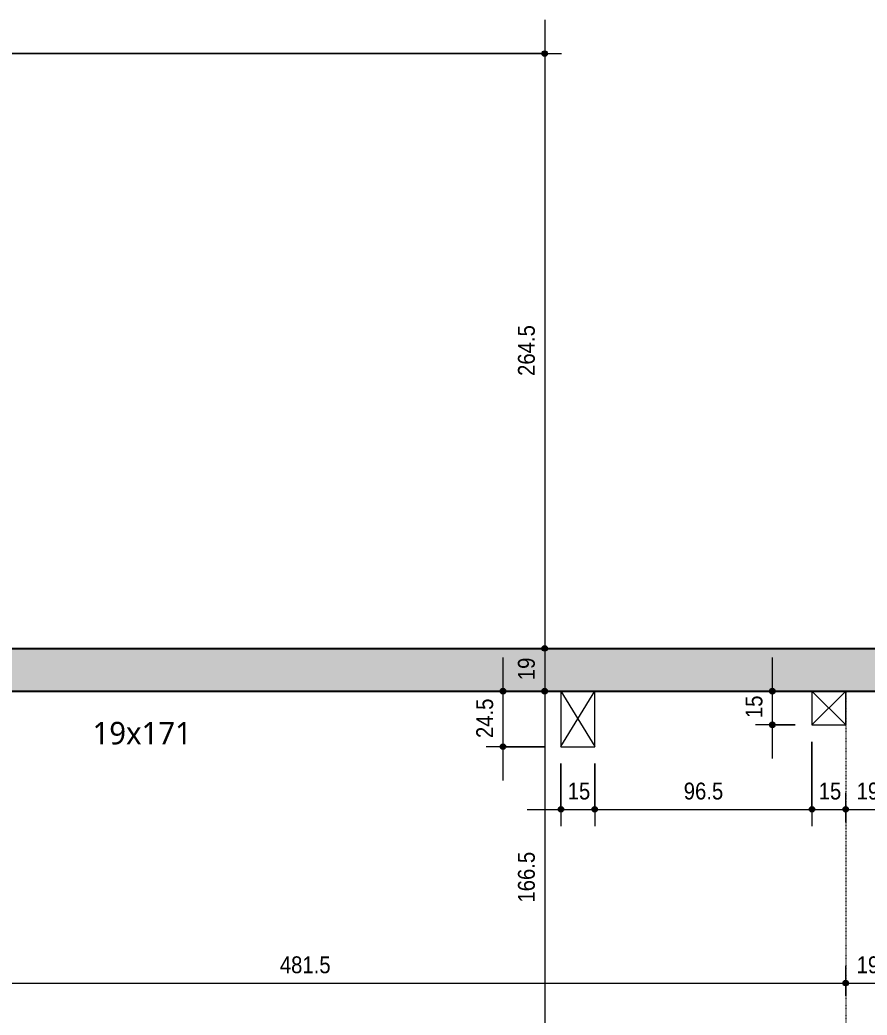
# Model space of a CAD drawing. Header units: centimetres. Extents: x -1139 to 26418, y -889 to 84390.
# Drawn here: x 3514.4 to 3891.1, y 246.1 to 688.8 of the extents above; entities that cross this region are included whole.
import ezdxf

# ---------------------------------------------------------------- set-up
doc = ezdxf.new("R2010")
doc.units = ezdxf.units.CM
doc.linetypes.add('Aligning Line', pattern=[0.635, 0.3175, -0.3175])
for name, color, linetype, lineweight in [('A-ANNO-DIMS', 7, 'Continuous', 9), ('A-ANNO-DIMS-50', 7, 'Continuous', 9), ('A-FLOR', 7, 'Continuous', 9), ('S-BEAM', 7, 'Continuous', 9), ('S-BEAM-IDEN', 7, 'Continuous', 9)]:
    doc.layers.add(name, color=color, linetype=linetype, lineweight=lineweight)
doc.layers.add('A-DETL', color=7, linetype='Continuous', lineweight=18, true_color=0x00a600)
doc.styles.add('Fira Sans_1', font='', dxfattribs={"width": 0.9, "height": 7.5})
doc.styles.add('Gadugi_1', font='gadugi.ttf', dxfattribs={"height": 10})
doc.styles.get('Fira Sans_1').set_extended_font_data('Fira Sans')
doc.dimstyles.new('PED_R80_1_5mm_ACIMA_As_ESQ__R00', dxfattribs={"dimscale": 30.48, "dimtxt": 10.229846, "dimasz": 0.328084, "dimexe": 0.246063, "dimexo": 0.246063, "dimgap": 0.049213, "dimtad": 1, "dimdec": 1, "dimrnd": 0.5, "dimdsep": 46, "dimtxsty": 'Fira Sans_1', "dimblk1": 'DOTSMALL', "dimblk2": 'DOTSMALL', "dimsah": 1, "dimcen": 0.09, "dimdle": 0.492126, "dimazin": 0, "dimtfac": 1, "dimtdec": 4, "dimtix": 1, "dimtmove": 0, "dimatfit": 3, "dimfxl": 1, "dimtvp": 1, "dimtolj": 1, "dimtzin": 0, "dimarcsym": 2})

# ---------------------------------------------------------------- blocks, each defined once
blk = doc.blocks.new('DIMBLOCK50-PL400 - FORMA DO BARRILETE')
at = {"layer": 'A-ANNO-DIMS-50', "true_color": 0x000032}
h = blk.add_hatch(color=178, dxfattribs=at)
edge = h.paths.add_edge_path(flags=0)
edge.add_arc((3400.1, 260.39), 1.25, 0, 360)
h = blk.add_hatch(color=178, dxfattribs=at)
edge = h.paths.add_edge_path(flags=0)
edge.add_arc((3881.6, 260.39), 1.25, 0, 360)
at = {"layer": 'A-ANNO-DIMS-50', "color": 178, "true_color": 0x000032}
for p, q in [((3400.1, 382.75), (3400.1, 252.89)), ((3400.1, 260.39), (3400.1, 382.75)), ((3881.6, 254.66), (3881.6, 267.89)), ((3400.1, 260.39), (3881.6, 260.39)), ((3881.6, 260.39), (3881.6, 254.66))]:
    blk.add_line(p, q, dxfattribs=at)
for centre in [(3400.1, 260.39), (3881.6, 260.39)]:
    blk.add_circle(centre, 1.25, dxfattribs=at)
at = {"layer": 'A-ANNO-DIMS-50', "color": 0, "insert": (3629.96, 272.27), "char_height": 7.5, "width": 26.1255, "attachment_point": 1, "line_spacing_factor": 1.049215, "style": 'Fira Sans_1'}
blk.add_mtext('481.5', dxfattribs=at)
blk = doc.blocks.new('_DotSmall')
at = {"color": 0, "linetype": 'ByBlock', "const_width": 0.5}
blk.add_lwpolyline([(-0.0625, 0, 1), (0.0625, 0, 1)], format="xyb", close=True, dxfattribs=at)
blk = doc.blocks.new('DIMBLOCK51-PL400 - FORMA DO BARRILETE')
at = {"layer": 'A-ANNO-DIMS-50', "true_color": 0x000032}
h = blk.add_hatch(color=178, dxfattribs=at)
edge = h.paths.add_edge_path(flags=0)
edge.add_arc((3881.6, 260.39), 1.25, 0, 360)
h = blk.add_hatch(color=178, dxfattribs=at)
edge = h.paths.add_edge_path(flags=0)
edge.add_arc((3900.6, 260.39), 1.25, 0, 360)
at = {"layer": 'A-ANNO-DIMS-50', "color": 178, "true_color": 0x000032}
for p, q in [((3881.6, 254.66), (3881.6, 267.89)), ((3900.6, 254.66), (3900.6, 267.89)), ((3881.6, 260.39), (3900.6, 260.39)), ((3881.6, 260.39), (3881.6, 254.66)), ((3900.6, 260.39), (3900.6, 254.66))]:
    blk.add_line(p, q, dxfattribs=at)
for centre in [(3881.6, 260.39), (3900.6, 260.39)]:
    blk.add_circle(centre, 1.25, dxfattribs=at)
at = {"layer": 'A-ANNO-DIMS-50', "color": 0, "insert": (3886.44, 272.27), "char_height": 7.5, "width": 11.1741, "attachment_point": 1, "line_spacing_factor": 1.049215, "style": 'Fira Sans_1'}
blk.add_mtext('19', dxfattribs=at)
blk = doc.blocks.new('DIMBLOCK101-PL400 - FORMA DO BARRILETE')
at = {"layer": 'A-ANNO-DIMS-50', "true_color": 0x000032}
h = blk.add_hatch(color=178, dxfattribs=at)
edge = h.paths.add_edge_path(flags=0)
edge.add_arc((3747.73, 673.75), 1.25, 0, 360)
h = blk.add_hatch(color=178, dxfattribs=at)
edge = h.paths.add_edge_path(flags=0)
edge.add_arc((3747.73, 409.25), 1.25, 0, 360)
at = {"layer": 'A-ANNO-DIMS-50', "color": 178, "true_color": 0x000032}
for p, q in [((3747.73, 688.75), (3747.73, 409.25)), ((3407.6, 673.75), (3755.23, 673.75)), ((3747.73, 673.75), (3407.6, 673.75)), ((3742, 409.25), (3755.23, 409.25)), ((3747.73, 409.25), (3742, 409.25))]:
    blk.add_line(p, q, dxfattribs=at)
for centre in [(3747.73, 673.75), (3747.73, 409.25)]:
    blk.add_circle(centre, 1.25, dxfattribs=at)
at = {"layer": 'A-ANNO-DIMS-50', "color": 0, "insert": (3735.84, 530.42), "char_height": 7.5, "width": 26.5976, "attachment_point": 1, "rotation": 90, "line_spacing_factor": 1.049215, "style": 'Fira Sans_1'}
blk.add_mtext('264.5', dxfattribs=at)
blk = doc.blocks.new('DIMBLOCK102-PL400 - FORMA DO BARRILETE')
at = {"layer": 'A-ANNO-DIMS-50', "true_color": 0x000032}
h = blk.add_hatch(color=178, dxfattribs=at)
edge = h.paths.add_edge_path(flags=0)
edge.add_arc((3747.73, 409.25), 1.25, 0, 360)
h = blk.add_hatch(color=178, dxfattribs=at)
edge = h.paths.add_edge_path(flags=0)
edge.add_arc((3747.73, 390.25), 1.25, 0, 360)
at = {"layer": 'A-ANNO-DIMS-50', "color": 178, "true_color": 0x000032}
for p, q in [((3742, 409.25), (3755.23, 409.25)), ((3747.73, 409.25), (3742, 409.25)), ((3747.73, 409.25), (3747.73, 390.25)), ((3742, 390.25), (3755.23, 390.25)), ((3747.73, 390.25), (3742, 390.25))]:
    blk.add_line(p, q, dxfattribs=at)
for centre in [(3747.73, 409.25), (3747.73, 390.25)]:
    blk.add_circle(centre, 1.25, dxfattribs=at)
at = {"layer": 'A-ANNO-DIMS-50', "color": 0, "insert": (3735.84, 395.09), "char_height": 7.5, "width": 11.1741, "attachment_point": 1, "rotation": 90, "line_spacing_factor": 1.049215, "style": 'Fira Sans_1'}
blk.add_mtext('19', dxfattribs=at)
blk = doc.blocks.new('DIMBLOCK103-PL400 - FORMA DO BARRILETE')
at = {"layer": 'A-ANNO-DIMS-50', "true_color": 0x000032}
h = blk.add_hatch(color=178, dxfattribs=at)
edge = h.paths.add_edge_path(flags=0)
edge.add_arc((3747.73, 390.25), 1.25, 0, 360)
h = blk.add_hatch(color=178, dxfattribs=at)
edge = h.paths.add_edge_path(flags=0)
edge.add_arc((3747.73, 223.75), 1.25, 0, 360)
at = {"layer": 'A-ANNO-DIMS-50', "color": 178, "true_color": 0x000032}
for p, q in [((3742, 390.25), (3755.23, 390.25)), ((3747.73, 390.25), (3742, 390.25)), ((3747.73, 390.25), (3747.73, 223.75)), ((3742, 223.75), (3755.23, 223.75)), ((3747.73, 223.75), (3742, 223.75))]:
    blk.add_line(p, q, dxfattribs=at)
for centre in [(3747.73, 390.25), (3747.73, 223.75)]:
    blk.add_circle(centre, 1.25, dxfattribs=at)
at = {"layer": 'A-ANNO-DIMS-50', "color": 0, "insert": (3735.84, 296.18), "char_height": 7.5, "width": 25.9681, "attachment_point": 1, "rotation": 90, "line_spacing_factor": 1.049215, "style": 'Fira Sans_1'}
blk.add_mtext('166.5', dxfattribs=at)
blk = doc.blocks.new('DIMBLOCK154-PL400 - FORMA DO BARRILETE')
at = {"layer": 'A-ANNO-DIMS-50', "true_color": 0x000032}
h = blk.add_hatch(color=178, dxfattribs=at)
edge = h.paths.add_edge_path(flags=0)
edge.add_arc((3729.19, 390.25), 1.25, 0, 360)
h = blk.add_hatch(color=178, dxfattribs=at)
edge = h.paths.add_edge_path(flags=0)
edge.add_arc((3729.19, 365.53), 1.25, 0, 360)
at = {"layer": 'A-ANNO-DIMS-50', "color": 178, "true_color": 0x000032}
for p, q in [((3729.19, 405.25), (3729.19, 350.53)), ((3723.46, 390.25), (3736.69, 390.25)), ((3729.19, 390.25), (3723.46, 390.25)), ((3747.48, 365.53), (3721.69, 365.53)), ((3729.19, 365.53), (3747.48, 365.53))]:
    blk.add_line(p, q, dxfattribs=at)
for centre in [(3729.19, 390.25), (3729.19, 365.53)]:
    blk.add_circle(centre, 1.25, dxfattribs=at)
at = {"layer": 'A-ANNO-DIMS-50', "color": 0, "insert": (3717.31, 369.36), "char_height": 7.5, "width": 20.4597, "attachment_point": 1, "rotation": 90, "line_spacing_factor": 1.049215, "style": 'Fira Sans_1'}
blk.add_mtext('24.5', dxfattribs=at)
blk = doc.blocks.new('DIMBLOCK155-PL400 - FORMA DO BARRILETE')
at = {"layer": 'A-ANNO-DIMS-50', "true_color": 0x000032}
h = blk.add_hatch(color=178, dxfattribs=at)
edge = h.paths.add_edge_path(flags=0)
edge.add_arc((3848.93, 390.25), 1.25, 0, 360)
h = blk.add_hatch(color=178, dxfattribs=at)
edge = h.paths.add_edge_path(flags=0)
edge.add_arc((3848.93, 375.25), 1.25, 0, 360)
at = {"layer": 'A-ANNO-DIMS-50', "color": 178, "true_color": 0x000032}
for p, q in [((3848.93, 405.25), (3848.93, 360.25)), ((3843.2, 390.25), (3856.43, 390.25)), ((3848.93, 390.25), (3843.2, 390.25)), ((3859.1, 375.25), (3841.43, 375.25)), ((3848.93, 375.25), (3859.1, 375.25))]:
    blk.add_line(p, q, dxfattribs=at)
for centre in [(3848.93, 390.25), (3848.93, 375.25)]:
    blk.add_circle(centre, 1.25, dxfattribs=at)
at = {"layer": 'A-ANNO-DIMS-50', "color": 0, "insert": (3837.05, 378.23), "char_height": 7.5, "width": 10.8594, "attachment_point": 1, "rotation": 90, "line_spacing_factor": 1.049215, "style": 'Fira Sans_1'}
blk.add_mtext('15', dxfattribs=at)
blk = doc.blocks.new('DIMBLOCK156-PL400 - FORMA DO BARRILETE')
at = {"layer": 'A-ANNO-DIMS-50', "true_color": 0x000032}
h = blk.add_hatch(color=178, dxfattribs=at)
edge = h.paths.add_edge_path(flags=0)
edge.add_arc((3754.98, 337.66), 1.25, 0, 360)
h = blk.add_hatch(color=178, dxfattribs=at)
edge = h.paths.add_edge_path(flags=0)
edge.add_arc((3769.98, 337.66), 1.25, 0, 360)
at = {"layer": 'A-ANNO-DIMS-50', "color": 178, "true_color": 0x000032}
for p, q in [((3754.98, 358.03), (3754.98, 330.16)), ((3754.98, 337.66), (3754.98, 358.03)), ((3769.98, 358.03), (3769.98, 330.16)), ((3769.98, 337.66), (3769.98, 358.03)), ((3739.98, 337.66), (3769.98, 337.66))]:
    blk.add_line(p, q, dxfattribs=at)
for centre in [(3754.98, 337.66), (3769.98, 337.66)]:
    blk.add_circle(centre, 1.25, dxfattribs=at)
at = {"layer": 'A-ANNO-DIMS-50', "color": 0, "insert": (3757.96, 349.54), "char_height": 7.5, "width": 10.8594, "attachment_point": 1, "line_spacing_factor": 1.049215, "style": 'Fira Sans_1'}
blk.add_mtext('15', dxfattribs=at)
blk = doc.blocks.new('DIMBLOCK157-PL400 - FORMA DO BARRILETE')
at = {"layer": 'A-ANNO-DIMS-50', "true_color": 0x000032}
h = blk.add_hatch(color=178, dxfattribs=at)
edge = h.paths.add_edge_path(flags=0)
edge.add_arc((3769.98, 337.66), 1.25, 0, 360)
h = blk.add_hatch(color=178, dxfattribs=at)
edge = h.paths.add_edge_path(flags=0)
edge.add_arc((3866.6, 337.66), 1.25, 0, 360)
at = {"layer": 'A-ANNO-DIMS-50', "color": 178, "true_color": 0x000032}
for p, q in [((3866.6, 367.75), (3866.6, 330.16)), ((3866.6, 337.66), (3866.6, 367.75)), ((3769.98, 358.03), (3769.98, 330.16)), ((3769.98, 337.66), (3769.98, 358.03)), ((3769.98, 337.66), (3866.6, 337.66))]:
    blk.add_line(p, q, dxfattribs=at)
for centre in [(3769.98, 337.66), (3866.6, 337.66)]:
    blk.add_circle(centre, 1.25, dxfattribs=at)
at = {"layer": 'A-ANNO-DIMS-50', "color": 0, "insert": (3809.57, 349.54), "char_height": 7.5, "width": 20.9318, "attachment_point": 1, "line_spacing_factor": 1.049215, "style": 'Fira Sans_1'}
blk.add_mtext('96.5', dxfattribs=at)
blk = doc.blocks.new('DIMBLOCK158-PL400 - FORMA DO BARRILETE')
at = {"layer": 'A-ANNO-DIMS-50', "true_color": 0x000032}
h = blk.add_hatch(color=178, dxfattribs=at)
edge = h.paths.add_edge_path(flags=0)
edge.add_arc((3866.6, 337.66), 1.25, 0, 360)
h = blk.add_hatch(color=178, dxfattribs=at)
edge = h.paths.add_edge_path(flags=0)
edge.add_arc((3881.6, 337.66), 1.25, 0, 360)
at = {"layer": 'A-ANNO-DIMS-50', "color": 178, "true_color": 0x000032}
for p, q in [((3866.6, 367.75), (3866.6, 330.16)), ((3866.6, 337.66), (3866.6, 367.75)), ((3881.6, 331.92), (3881.6, 345.16)), ((3866.6, 337.66), (3881.6, 337.66)), ((3881.6, 337.66), (3881.6, 331.92))]:
    blk.add_line(p, q, dxfattribs=at)
for centre in [(3866.6, 337.66), (3881.6, 337.66)]:
    blk.add_circle(centre, 1.25, dxfattribs=at)
at = {"layer": 'A-ANNO-DIMS-50', "color": 0, "insert": (3869.57, 349.54), "char_height": 7.5, "width": 10.8594, "attachment_point": 1, "line_spacing_factor": 1.049215, "style": 'Fira Sans_1'}
blk.add_mtext('15', dxfattribs=at)
blk = doc.blocks.new('DIMBLOCK159-PL400 - FORMA DO BARRILETE')
at = {"layer": 'A-ANNO-DIMS-50', "true_color": 0x000032}
h = blk.add_hatch(color=178, dxfattribs=at)
edge = h.paths.add_edge_path(flags=0)
edge.add_arc((3881.6, 337.66), 1.25, 0, 360)
h = blk.add_hatch(color=178, dxfattribs=at)
edge = h.paths.add_edge_path(flags=0)
edge.add_arc((3900.6, 337.66), 1.25, 0, 360)
at = {"layer": 'A-ANNO-DIMS-50', "color": 178, "true_color": 0x000032}
for p, q in [((3881.6, 331.92), (3881.6, 345.16)), ((3900.6, 331.92), (3900.6, 345.16)), ((3881.6, 337.66), (3900.6, 337.66)), ((3881.6, 337.66), (3881.6, 331.92)), ((3900.6, 337.66), (3900.6, 331.92))]:
    blk.add_line(p, q, dxfattribs=at)
for centre in [(3881.6, 337.66), (3900.6, 337.66)]:
    blk.add_circle(centre, 1.25, dxfattribs=at)
at = {"layer": 'A-ANNO-DIMS-50', "color": 0, "insert": (3886.44, 349.54), "char_height": 7.5, "width": 11.1741, "attachment_point": 1, "line_spacing_factor": 1.049215, "style": 'Fira Sans_1'}
blk.add_mtext('19', dxfattribs=at)

msp = doc.modelspace()

# ---------------------------------------------------------------- hatches: boundary and pattern name
at = {"layer": 'S-BEAM', "true_color": 0xb4bee6}
msp.add_hatch(color=9, dxfattribs=at).paths.add_polyline_path([(3615.54, 390.25), (3881.6, 390.25), (3881.6, 409.25), (3400.1, 409.25), (3400.1, 390.25)], flags=0)
at = {"layer": 'S-BEAM', "true_color": 0xffffcc}
msp.add_hatch(color=7, dxfattribs=at).paths.add_polyline_path([(4151.6, 390.25), (4151.6, 409.25), (3881.6, 409.25), (3881.6, 390.25)], flags=0)

# ---------------------------------------------------------------- linework, layer by layer
at = {"lineweight": 18}
for p, q in [((3754.99, 365.54), (3769.98, 390.24)), ((3754.99, 390.24), (3769.98, 365.54)), ((3866.6, 375.25), (3881.6, 390.25)), ((3866.6, 390.25), (3881.6, 375.25))]:
    msp.add_line(p, q, dxfattribs=at)
at = {"layer": 'A-DETL', "color": 253, "linetype": 'Aligning Line', "true_color": 0xaaaaaa}
msp.add_line((3881.6, 390.25), (3881.6, -9.25), dxfattribs=at)
at = {"layer": 'A-FLOR', "lineweight": 18}
for p, q in [((3754.98, 390.25), (3754.98, 365.53)), ((3769.98, 365.53), (3769.98, 390.25)), ((3866.6, 390.25), (3866.6, 375.25)), ((3881.6, 375.25), (3881.6, 390.25)), ((3866.6, 375.25), (3881.6, 375.25)), ((3754.98, 365.53), (3769.98, 365.53))]:
    msp.add_line(p, q, dxfattribs=at)
at = {"layer": 'S-BEAM', "lineweight": 25}
for p, q in [((3400.1, 409.25), (3881.6, 409.25)), ((3881.6, 409.25), (4151.6, 409.25)), ((3400.1, 390.25), (3881.6, 390.25)), ((3881.6, 390.25), (4151.6, 390.25))]:
    msp.add_line(p, q, dxfattribs=at)

# ---------------------------------------------------------------- texts
at = {"layer": 'S-BEAM-IDEN', "insert": (3546.68, 376.57), "char_height": 10, "width": 54.1139, "attachment_point": 1, "style": 'Gadugi_1'}
msp.add_mtext('19x171', dxfattribs=at)

# ---------------------------------------------------------------- dimensions: what is measured, and where the dimension line sits
at = {"layer": 'A-ANNO-DIMS', "color": 178, "true_color": 0x000032}
for base, p1, p2, override, picture, middle in [((3747.73, 409.25), (3400.1, 673.75), (3749.5, 409.25), {"dimpost": '<>', "dimfxl": 438.223429}, 'DIMBLOCK101-PL400 - FORMA DO BARRILETE', (3742.41, 541.5)), ((3747.73, 390.25), (3749.5, 409.25), (3749.5, 390.25), {"dimpost": '<>', "dimfxl": 19}, 'DIMBLOCK102-PL400 - FORMA DO BARRILETE', (3742.36, 399.75)), ((3729.19, 365.53), (3730.96, 390.25), (3754.98, 365.53), {"dimpost": '<>', "dimfxl": 34.47054}, 'DIMBLOCK154-PL400 - FORMA DO BARRILETE', (3723.88, 377.89)), ((3848.93, 375.25), (3850.7, 390.25), (3866.6, 375.25), {"dimpost": '<>', "dimfxl": 21.8554}, 'DIMBLOCK155-PL400 - FORMA DO BARRILETE', (3843.62, 382.75)), ((3747.73, 223.75), (3749.5, 390.25), (3749.5, 223.75), {"dimpost": '<>', "dimfxl": 166.5}, 'DIMBLOCK103-PL400 - FORMA DO BARRILETE', (3742.41, 307))]:
    dim = msp.add_linear_dim(base=base, p1=p1, p2=p2, angle=90, dimstyle='PED_R80_1_5mm_ACIMA_As_ESQ__R00', override=override, dxfattribs=at)
    dim.commit()
    dim.dimension.update_dxf_attribs({"geometry": picture, "text_midpoint": middle})
for base, p1, p2, override, picture, middle in [((3881.6, 260.39), (3400.1, 390.25), (3881.6, 262.16), {"dimpost": '<>', "dimfxl": 498.24726}, 'DIMBLOCK50-PL400 - FORMA DO BARRILETE', (3640.85, 265.7)), ((3866.6, 337.66), (3769.98, 365.53), (3866.6, 375.25), {"dimpost": '<>', "dimfxl": 97.10123}, 'DIMBLOCK157-PL400 - FORMA DO BARRILETE', (3818.29, 343.02)), ((3881.6, 337.66), (3866.6, 375.25), (3881.6, 339.42), {"dimpost": '<>', "dimfxl": 38.84046}, 'DIMBLOCK158-PL400 - FORMA DO BARRILETE', (3874.1, 342.97)), ((3769.98, 337.66), (3754.98, 365.53), (3769.98, 365.53), {"dimpost": '<>', "dimfxl": 15}, 'DIMBLOCK156-PL400 - FORMA DO BARRILETE', (3762.48, 342.97)), ((3900.6, 337.66), (3881.6, 339.42), (3900.6, 339.42), {"dimpost": '<>', "dimfxl": 19}, 'DIMBLOCK159-PL400 - FORMA DO BARRILETE', (3891.1, 343.02)), ((3900.6, 260.39), (3881.6, 262.16), (3900.6, 262.16), {"dimpost": '<>', "dimfxl": 19}, 'DIMBLOCK51-PL400 - FORMA DO BARRILETE', (3891.1, 265.76))]:
    dim = msp.add_linear_dim(base=base, p1=p1, p2=p2, dimstyle='PED_R80_1_5mm_ACIMA_As_ESQ__R00', override=override, dxfattribs=at)
    dim.commit()
    dim.dimension.update_dxf_attribs({"geometry": picture, "text_midpoint": middle})

doc.saveas('drawing.dxf')
